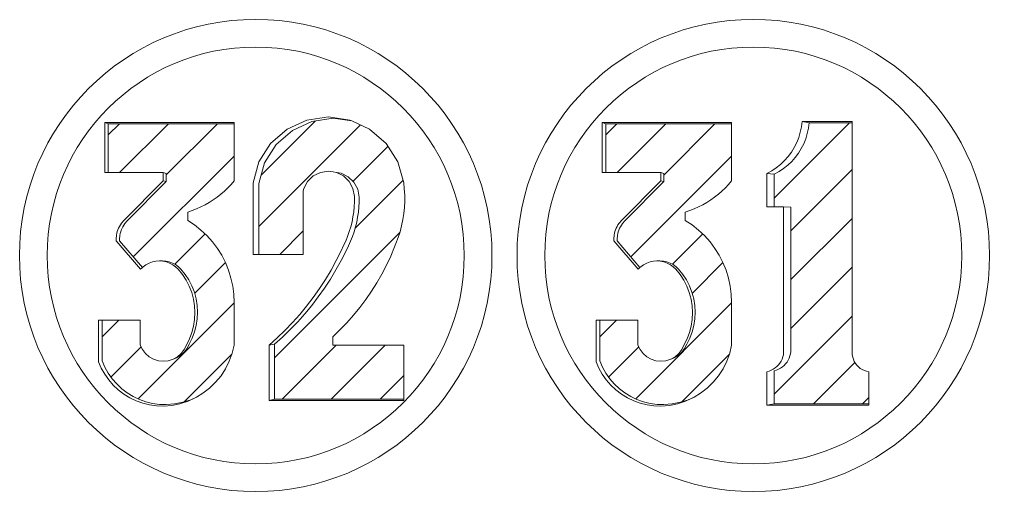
# Model space of a CAD drawing. Header units: inches. Extents: x 104 to 9740, y 936 to 6735.
# Drawn here: x 5718.72 to 5750.98, y 5726.45 to 5742.17 of the extents above; entities that cross this region are included whole.
import ezdxf

# ---------------------------------------------------------------- set-up
doc = ezdxf.new("R2010")
doc.units = ezdxf.units.IN
doc.header["$MEASUREMENT"] = 0

msp = doc.modelspace()

# ---------------------------------------------------------------- hatches: boundary and pattern name
at = {"lineweight": 20}
h = msp.add_hatch(dxfattribs=at)
h.set_pattern_fill('ANSI31', color=256, scale=9.218651)
h.set_pattern_definition([(45, (5186.4062, 6280.247), (-0.8148213, 0.8148213), [])])
h.paths.add_polyline_path([(5725.86, 5738.692), (5721.676, 5738.692), (5721.676, 5737.071), (5723.501, 5737.071), (5723.6, 5737.043), (5723.6, 5736.768), (5722.309, 5735.465), (5722.228, 5735.371), (5722.193, 5735.321), (5722.162, 5735.268), (5722.134, 5735.213), (5722.11, 5735.156), (5722.09, 5735.098), (5722.074, 5735.038), (5722.062, 5734.978), (5722.051, 5734.855), (5722.052, 5734.794), (5722.811, 5733.909), (5722.836, 5733.933), (5722.931, 5734.002), (5723.034, 5734.057), (5723.144, 5734.097), (5723.259, 5734.121), (5723.376, 5734.129), (5723.476, 5734.13), (5723.592, 5734.122), (5723.706, 5734.098), (5723.815, 5734.058), (5723.917, 5734.004), (5724.011, 5733.935), (5724.095, 5733.855), (5724.236, 5733.681), (5724.358, 5733.494), (5724.46, 5733.295), (5724.541, 5733.086), (5724.599, 5732.87), (5724.635, 5732.649), (5724.647, 5732.426), (5724.637, 5732.203), (5724.603, 5731.982), (5724.546, 5731.765), (5724.467, 5731.556), (5724.366, 5731.356), (5724.295, 5731.208), (5724.195, 5731.078), (5724.071, 5730.97), (5723.927, 5730.89), (5723.831, 5730.858), (5723.673, 5730.808), (5723.508, 5730.791), (5723.343, 5730.808), (5723.185, 5730.858), (5723.04, 5730.939), (5722.914, 5731.047), (5722.813, 5731.179), (5722.741, 5731.328), (5722.741, 5732.161), (5721.473, 5732.161), (5721.473, 5730.806), (5721.564, 5730.595), (5721.676, 5730.394), (5721.807, 5730.206), (5721.958, 5730.033), (5722.125, 5729.875), (5722.307, 5729.736), (5722.503, 5729.616), (5722.711, 5729.517), (5722.927, 5729.44), (5723.15, 5729.386), (5723.378, 5729.354), (5723.607, 5729.347), (5723.884, 5729.37), (5724.156, 5729.424), (5724.42, 5729.509), (5724.615, 5729.597), (5724.824, 5729.723), (5725.047, 5729.894), (5725.248, 5730.088), (5725.426, 5730.305), (5725.578, 5730.54), (5725.702, 5730.792), (5725.796, 5731.056), (5725.86, 5731.328), (5725.86, 5732.747), (5725.849, 5733.019), (5725.814, 5733.29), (5725.755, 5733.557), (5725.675, 5733.818), (5725.572, 5734.071), (5725.448, 5734.315), (5725.304, 5734.546), (5725.14, 5734.765), (5724.959, 5734.969), (5724.76, 5735.157), (5724.546, 5735.327), (5724.319, 5735.478), (5724.319, 5735.755), (5724.468, 5735.805), (5724.614, 5735.862), (5724.758, 5735.926), (5724.898, 5735.997), (5725.035, 5736.075), (5725.167, 5736.159), (5725.295, 5736.25), (5725.419, 5736.348), (5725.537, 5736.451), (5725.65, 5736.56), (5725.758, 5736.674), (5725.86, 5736.794)])
h = msp.add_hatch(dxfattribs=at)
h.set_pattern_fill('ANSI31', color=256, scale=9.218651)
h.set_pattern_definition([(45, (5072.5563, 6306.6394), (-0.8148213, 0.8148213), [])])
h.paths.add_polyline_path([(5731.5, 5731.326), (5729.141, 5731.326), (5729.141, 5731.603), (5729.381, 5731.833), (5729.613, 5732.073), (5729.834, 5732.322), (5730.044, 5732.579), (5730.244, 5732.845), (5730.433, 5733.12), (5730.61, 5733.401), (5730.776, 5733.69), (5730.929, 5733.985), (5731.071, 5734.287), (5731.199, 5734.593), (5731.243, 5734.713), (5731.316, 5734.905), (5731.378, 5735.101), (5731.431, 5735.3), (5731.472, 5735.502), (5731.504, 5735.705), (5731.524, 5735.909), (5731.534, 5736.115), (5731.534, 5736.321), (5731.522, 5736.526), (5731.5, 5736.73), (5731.302, 5737.426), (5730.914, 5738.038), (5730.369, 5738.514), (5729.778, 5738.786), (5729.159, 5738.876), (5728.45, 5738.773), (5727.799, 5738.474), (5727.259, 5738.002), (5726.875, 5737.396), (5726.679, 5736.707), (5726.685, 5735.99), (5726.685, 5734.341), (5728.162, 5734.341), (5728.162, 5736.509), (5728.301, 5736.77), (5728.492, 5736.956), (5728.731, 5737.076), (5728.995, 5737.117), (5729.159, 5737.09), (5729.259, 5737.076), (5729.263, 5737.074), (5729.421, 5737.049), (5729.657, 5736.931), (5729.846, 5736.746), (5729.971, 5736.513), (5730.018, 5736.253), (5730.018, 5736.085), (5730.01, 5735.918), (5729.994, 5735.751), (5729.97, 5735.586), (5729.938, 5735.421), (5729.898, 5735.259), (5729.851, 5735.098), (5729.795, 5734.941), (5729.732, 5734.785), (5729.662, 5734.634), (5729.583, 5734.46), (5729.422, 5734.14), (5729.249, 5733.827), (5729.065, 5733.52), (5728.869, 5733.22), (5728.662, 5732.928), (5728.444, 5732.644), (5728.216, 5732.368), (5727.978, 5732.101), (5727.73, 5731.842), (5727.472, 5731.594), (5727.205, 5731.355), (5727.205, 5729.53), (5731.5, 5729.53)])
h = msp.add_hatch(dxfattribs=at)
h.set_pattern_fill('ANSI31', color=256, scale=9.218651)
h.set_pattern_definition([(45, (5202.9535, 6280.247), (-0.8148213, 0.8148213), [])])
h.paths.add_polyline_path([(5742.407, 5738.692), (5738.223, 5738.692), (5738.223, 5737.071), (5740.048, 5737.071), (5740.147, 5737.043), (5740.147, 5736.768), (5738.856, 5735.465), (5738.776, 5735.371), (5738.74, 5735.321), (5738.709, 5735.268), (5738.681, 5735.213), (5738.657, 5735.156), (5738.637, 5735.098), (5738.621, 5735.038), (5738.609, 5734.978), (5738.599, 5734.855), (5738.6, 5734.794), (5739.358, 5733.909), (5739.383, 5733.933), (5739.478, 5734.002), (5739.581, 5734.057), (5739.692, 5734.097), (5739.806, 5734.121), (5739.923, 5734.129), (5740.023, 5734.13), (5740.139, 5734.122), (5740.253, 5734.098), (5740.362, 5734.058), (5740.464, 5734.004), (5740.558, 5733.935), (5740.642, 5733.855), (5740.783, 5733.681), (5740.905, 5733.494), (5741.007, 5733.295), (5741.088, 5733.086), (5741.146, 5732.87), (5741.182, 5732.649), (5741.195, 5732.426), (5741.184, 5732.203), (5741.15, 5731.982), (5741.093, 5731.765), (5741.014, 5731.556), (5740.914, 5731.356), (5740.842, 5731.208), (5740.742, 5731.078), (5740.618, 5730.97), (5740.475, 5730.89), (5740.379, 5730.858), (5740.22, 5730.808), (5740.055, 5730.791), (5739.89, 5730.808), (5739.732, 5730.858), (5739.587, 5730.939), (5739.462, 5731.047), (5739.361, 5731.179), (5739.289, 5731.328), (5739.289, 5732.161), (5738.021, 5732.161), (5738.021, 5730.806), (5738.111, 5730.595), (5738.223, 5730.394), (5738.354, 5730.206), (5738.505, 5730.033), (5738.672, 5729.875), (5738.855, 5729.736), (5739.051, 5729.616), (5739.258, 5729.517), (5739.474, 5729.44), (5739.697, 5729.386), (5739.925, 5729.354), (5740.154, 5729.347), (5740.431, 5729.37), (5740.703, 5729.424), (5740.967, 5729.509), (5741.162, 5729.597), (5741.372, 5729.723), (5741.594, 5729.894), (5741.795, 5730.088), (5741.973, 5730.305), (5742.125, 5730.54), (5742.249, 5730.792), (5742.344, 5731.056), (5742.407, 5731.328), (5742.407, 5732.747), (5742.396, 5733.019), (5742.361, 5733.29), (5742.303, 5733.557), (5742.222, 5733.818), (5742.119, 5734.071), (5741.995, 5734.315), (5741.851, 5734.546), (5741.688, 5734.765), (5741.506, 5734.969), (5741.307, 5735.157), (5741.094, 5735.327), (5740.866, 5735.478), (5740.866, 5735.755), (5741.015, 5735.805), (5741.162, 5735.862), (5741.305, 5735.926), (5741.445, 5735.997), (5741.582, 5736.075), (5741.714, 5736.159), (5741.842, 5736.25), (5741.966, 5736.348), (5742.084, 5736.451), (5742.198, 5736.56), (5742.305, 5736.674), (5742.407, 5736.794)])
h = msp.add_hatch(dxfattribs=at)
h.set_pattern_fill('ANSI31', color=256, scale=9.218651)
h.set_pattern_definition([(45, (5213.9983, 6280.3234), (-0.8148213, 0.8148213), [])])
h.paths.add_polyline_path([(5746.821, 5730.479), (5746.751, 5730.512), (5746.686, 5730.553), (5746.626, 5730.601), (5746.572, 5730.656), (5746.525, 5730.718), (5746.486, 5730.784), (5746.455, 5730.855), (5746.432, 5730.928), (5746.419, 5731.004), (5746.414, 5731.081), (5746.414, 5738.721), (5744.98, 5738.721), (5744.959, 5738.543), (5744.923, 5738.367), (5744.871, 5738.195), (5744.805, 5738.028), (5744.724, 5737.867), (5744.63, 5737.714), (5744.522, 5737.57), (5744.403, 5737.435), (5744.272, 5737.312), (5744.132, 5737.2), (5743.982, 5737.101), (5743.824, 5737.015), (5743.824, 5735.932), (5744.136, 5735.932), (5744.373, 5735.915), (5744.373, 5731.111), (5744.363, 5731.037), (5744.346, 5730.964), (5744.32, 5730.894), (5744.288, 5730.826), (5744.248, 5730.763), (5744.203, 5730.703), (5744.151, 5730.649), (5744.093, 5730.601), (5744.031, 5730.559), (5743.965, 5730.524), (5743.896, 5730.496), (5743.824, 5730.475), (5743.824, 5729.376), (5746.969, 5729.376), (5746.969, 5730.439), (5746.894, 5730.454)])

# ---------------------------------------------------------------- linework, layer by layer
for p, q in [((5721.558, 5738.737), (5721.558, 5737.071)), ((5721.676, 5738.692), (5721.676, 5737.071)), ((5738.105, 5738.737), (5738.105, 5737.071)), ((5738.223, 5738.692), (5738.223, 5737.071)), ((5721.558, 5737.071), (5721.676, 5737.071)), ((5721.676, 5737.071), (5723.501, 5737.071)), ((5723.501, 5737.071), (5723.6, 5737.043)), ((5723.6, 5737.043), (5723.6, 5736.768)), ((5738.105, 5737.071), (5738.223, 5737.071)), ((5738.223, 5737.071), (5740.048, 5737.071)), ((5740.048, 5737.071), (5740.147, 5737.043)), ((5740.147, 5737.043), (5740.147, 5736.768)), ((5743.824, 5737.015), (5743.824, 5735.932)), ((5723.831, 5730.858), (5723.673, 5730.808)), ((5740.379, 5730.858), (5740.22, 5730.808)), ((5743.824, 5729.376), (5746.969, 5729.376))]:
    msp.add_line(p, q, dxfattribs=at)
for points in [[(5721.676, 5738.692), (5725.86, 5738.692), (5725.86, 5738.737), (5721.558, 5738.737)], [(5738.223, 5738.692), (5742.407, 5738.692), (5742.407, 5738.737), (5738.105, 5738.737)], [(5723.592, 5734.122), (5723.476, 5734.13), (5723.376, 5734.129), (5723.493, 5734.121), (5723.608, 5734.097), (5723.718, 5734.057), (5723.821, 5734.002), (5723.916, 5733.933), (5724, 5733.852), (5724.143, 5733.677), (5724.266, 5733.487), (5724.369, 5733.286), (5724.451, 5733.076), (5724.51, 5732.858), (5724.546, 5732.635), (5724.559, 5732.409), (5724.548, 5732.183), (5724.514, 5731.96), (5724.456, 5731.742), (5724.376, 5731.53), (5724.275, 5731.328), (5724.203, 5731.179), (5724.102, 5731.047), (5723.976, 5730.939), (5723.831, 5730.858), (5723.927, 5730.89), (5724.071, 5730.97), (5724.195, 5731.078), (5724.295, 5731.208), (5724.366, 5731.356), (5724.467, 5731.556), (5724.546, 5731.765), (5724.603, 5731.982), (5724.637, 5732.203), (5724.647, 5732.426), (5724.635, 5732.649), (5724.599, 5732.87), (5724.541, 5733.086), (5724.46, 5733.295), (5724.358, 5733.494), (5724.236, 5733.681), (5724.095, 5733.855), (5724.011, 5733.935), (5723.917, 5734.004), (5723.815, 5734.058), (5723.706, 5734.098)], [(5740.139, 5734.122), (5740.023, 5734.13), (5739.923, 5734.129), (5740.04, 5734.121), (5740.155, 5734.097), (5740.265, 5734.057), (5740.368, 5734.002), (5740.463, 5733.933), (5740.548, 5733.852), (5740.69, 5733.677), (5740.814, 5733.487), (5740.917, 5733.286), (5740.998, 5733.076), (5741.057, 5732.858), (5741.093, 5732.635), (5741.106, 5732.409), (5741.095, 5732.183), (5741.061, 5731.96), (5741.003, 5731.742), (5740.924, 5731.53), (5740.822, 5731.328), (5740.75, 5731.179), (5740.649, 5731.047), (5740.524, 5730.939), (5740.379, 5730.858), (5740.475, 5730.89), (5740.618, 5730.97), (5740.742, 5731.078), (5740.842, 5731.208), (5740.914, 5731.356), (5741.014, 5731.556), (5741.093, 5731.765), (5741.15, 5731.982), (5741.184, 5732.203), (5741.195, 5732.426), (5741.182, 5732.649), (5741.146, 5732.87), (5741.088, 5733.086), (5741.007, 5733.295), (5740.905, 5733.494), (5740.783, 5733.681), (5740.642, 5733.855), (5740.558, 5733.935), (5740.464, 5734.004), (5740.362, 5734.058), (5740.253, 5734.098)]]:
    msp.add_lwpolyline(points, close=True, dxfattribs=at)
for points in [[(5725.047, 5729.894), (5725.248, 5730.088), (5725.426, 5730.305), (5725.578, 5730.54), (5725.702, 5730.792), (5725.796, 5731.056), (5725.86, 5731.328), (5725.86, 5732.747), (5725.849, 5733.019), (5725.814, 5733.29), (5725.755, 5733.557), (5725.675, 5733.818), (5725.572, 5734.071), (5725.448, 5734.315), (5725.304, 5734.546), (5725.14, 5734.765), (5724.959, 5734.969), (5724.76, 5735.157), (5724.546, 5735.327), (5724.319, 5735.478), (5724.319, 5735.755), (5724.468, 5735.805), (5724.614, 5735.862), (5724.758, 5735.926), (5724.898, 5735.997), (5725.035, 5736.075), (5725.167, 5736.159), (5725.295, 5736.25), (5725.419, 5736.348), (5725.537, 5736.451), (5725.65, 5736.56), (5725.758, 5736.674), (5725.86, 5736.794), (5725.86, 5738.692)], [(5726.497, 5734.341), (5726.497, 5736.007), (5726.49, 5736.73), (5726.688, 5737.426), (5727.076, 5738.038), (5727.621, 5738.514), (5728.279, 5738.817), (5728.995, 5738.92), (5729.711, 5738.817), (5729.778, 5738.786), (5730.369, 5738.514), (5730.914, 5738.038), (5731.302, 5737.426), (5731.5, 5736.73), (5731.522, 5736.526), (5731.534, 5736.321), (5731.534, 5736.115), (5731.524, 5735.909), (5731.504, 5735.705), (5731.472, 5735.502), (5731.431, 5735.3), (5731.378, 5735.101), (5731.316, 5734.905), (5731.243, 5734.713), (5731.199, 5734.593), (5731.071, 5734.287), (5730.929, 5733.985), (5730.776, 5733.69), (5730.61, 5733.401), (5730.433, 5733.12), (5730.244, 5732.845), (5730.044, 5732.579), (5729.834, 5732.322), (5729.613, 5732.073), (5729.381, 5731.833), (5729.141, 5731.603), (5729.141, 5731.326), (5731.5, 5731.326), (5731.5, 5729.53), (5731.5, 5729.483), (5727.022, 5729.483)], [(5726.685, 5734.341), (5726.685, 5735.99), (5726.679, 5736.707), (5726.875, 5737.396), (5727.259, 5738.002), (5727.799, 5738.474), (5728.45, 5738.773), (5729.159, 5738.876), (5729.778, 5738.786)], [(5741.594, 5729.894), (5741.795, 5730.088), (5741.973, 5730.305), (5742.125, 5730.54), (5742.249, 5730.792), (5742.344, 5731.056), (5742.407, 5731.328), (5742.407, 5732.747), (5742.396, 5733.019), (5742.361, 5733.29), (5742.303, 5733.557), (5742.222, 5733.818), (5742.119, 5734.071), (5741.995, 5734.315), (5741.851, 5734.546), (5741.688, 5734.765), (5741.506, 5734.969), (5741.307, 5735.157), (5741.094, 5735.327), (5740.866, 5735.478), (5740.866, 5735.755), (5741.015, 5735.805), (5741.162, 5735.862), (5741.305, 5735.926), (5741.445, 5735.997), (5741.582, 5736.075), (5741.714, 5736.159), (5741.842, 5736.25), (5741.966, 5736.348), (5742.084, 5736.451), (5742.198, 5736.56), (5742.305, 5736.674), (5742.407, 5736.794), (5742.407, 5738.692)], [(5743.581, 5729.328), (5746.969, 5729.328), (5746.969, 5729.376), (5746.969, 5730.439), (5746.894, 5730.454), (5746.821, 5730.479), (5746.751, 5730.512), (5746.686, 5730.553), (5746.626, 5730.601), (5746.572, 5730.656), (5746.525, 5730.718), (5746.486, 5730.784), (5746.455, 5730.855), (5746.432, 5730.928), (5746.419, 5731.004), (5746.414, 5731.081), (5746.414, 5738.721), (5746.414, 5738.766), (5744.749, 5738.766), (5744.727, 5738.586), (5744.69, 5738.408), (5744.638, 5738.234), (5744.571, 5738.065), (5744.49, 5737.903), (5744.394, 5737.749), (5744.286, 5737.603), (5744.166, 5737.467), (5744.034, 5737.342), (5743.892, 5737.229), (5743.74, 5737.129), (5743.581, 5737.043), (5743.581, 5735.932), (5743.824, 5735.932), (5744.136, 5735.932), (5744.136, 5731.081), (5744.126, 5731.006), (5744.108, 5730.933), (5744.082, 5730.861), (5744.049, 5730.793), (5744.01, 5730.729), (5743.963, 5730.669), (5743.911, 5730.615), (5743.853, 5730.566), (5743.79, 5730.523), (5743.724, 5730.488), (5743.653, 5730.459), (5743.581, 5730.439), (5743.581, 5729.328), (5743.824, 5729.376), (5743.824, 5730.475), (5743.896, 5730.496), (5743.965, 5730.524), (5744.031, 5730.559), (5744.093, 5730.601), (5744.151, 5730.649), (5744.203, 5730.703), (5744.248, 5730.763), (5744.288, 5730.826), (5744.32, 5730.894), (5744.346, 5730.964), (5744.363, 5731.037), (5744.373, 5731.111), (5744.373, 5735.915), (5744.136, 5735.932)], [(5743.581, 5737.043), (5743.824, 5737.015), (5743.982, 5737.101), (5744.132, 5737.2), (5744.272, 5737.312), (5744.403, 5737.435), (5744.522, 5737.57), (5744.63, 5737.714), (5744.724, 5737.867), (5744.805, 5738.028), (5744.871, 5738.195), (5744.923, 5738.367), (5744.959, 5738.543), (5744.98, 5738.721)], [(5744.749, 5738.766), (5744.98, 5738.721), (5746.414, 5738.721)], [(5723.501, 5737.071), (5723.501, 5736.794), (5723.6, 5736.768), (5722.309, 5735.465), (5722.228, 5735.371), (5722.193, 5735.321), (5722.162, 5735.268), (5722.134, 5735.213), (5722.11, 5735.156), (5722.09, 5735.098), (5722.074, 5735.038), (5722.062, 5734.978), (5722.051, 5734.855), (5722.052, 5734.794), (5722.811, 5733.909)], [(5726.497, 5734.341), (5726.685, 5734.341), (5728.162, 5734.341), (5728.162, 5736.461), (5728.176, 5736.534), (5728.301, 5736.77), (5728.492, 5736.956), (5728.731, 5737.076), (5728.995, 5737.117), (5729.159, 5737.09), (5729.259, 5737.076), (5729.263, 5737.074)], [(5729.689, 5736.77), (5729.498, 5736.956), (5729.263, 5737.074), (5729.421, 5737.049), (5729.657, 5736.931), (5729.846, 5736.746), (5729.971, 5736.513), (5730.018, 5736.253), (5730.018, 5736.085), (5730.01, 5735.918), (5729.994, 5735.751), (5729.97, 5735.586), (5729.938, 5735.421), (5729.898, 5735.259), (5729.851, 5735.098), (5729.795, 5734.941), (5729.732, 5734.785), (5729.662, 5734.634), (5729.583, 5734.46), (5729.422, 5734.14), (5729.249, 5733.827), (5729.065, 5733.52), (5728.869, 5733.22), (5728.662, 5732.928), (5728.444, 5732.644), (5728.216, 5732.368), (5727.978, 5732.101), (5727.73, 5731.842), (5727.472, 5731.594), (5727.205, 5731.355)], [(5740.048, 5737.071), (5740.048, 5736.794), (5740.147, 5736.768), (5738.856, 5735.465), (5738.776, 5735.371), (5738.74, 5735.321), (5738.709, 5735.268), (5738.681, 5735.213), (5738.657, 5735.156), (5738.637, 5735.098), (5738.621, 5735.038), (5738.609, 5734.978), (5738.599, 5734.855), (5738.6, 5734.794), (5739.358, 5733.909)], [(5723.501, 5736.794), (5722.197, 5735.478), (5722.116, 5735.383), (5722.08, 5735.332), (5722.048, 5735.279), (5722.02, 5735.223), (5721.996, 5735.166), (5721.976, 5735.107), (5721.96, 5735.047), (5721.948, 5734.986), (5721.937, 5734.862), (5721.938, 5734.8), (5722.751, 5733.852), (5722.811, 5733.909), (5722.836, 5733.933), (5722.931, 5734.002), (5723.034, 5734.057), (5723.144, 5734.097), (5723.259, 5734.121), (5723.376, 5734.129)], [(5729.689, 5736.77), (5729.814, 5736.534), (5729.862, 5736.271), (5729.862, 5736.102), (5729.854, 5735.933), (5729.838, 5735.765), (5729.814, 5735.598), (5729.782, 5735.432), (5729.741, 5735.268), (5729.693, 5735.106), (5729.637, 5734.946), (5729.573, 5734.79), (5729.502, 5734.636), (5729.423, 5734.461), (5729.26, 5734.138), (5729.086, 5733.821), (5728.9, 5733.512), (5728.702, 5733.209), (5728.493, 5732.914), (5728.273, 5732.627), (5728.043, 5732.348), (5727.802, 5732.078), (5727.551, 5731.818), (5727.291, 5731.567), (5727.022, 5731.326), (5727.022, 5729.483), (5727.205, 5729.53), (5731.5, 5729.53)], [(5740.048, 5736.794), (5738.744, 5735.478), (5738.663, 5735.383), (5738.627, 5735.332), (5738.596, 5735.279), (5738.567, 5735.223), (5738.543, 5735.166), (5738.523, 5735.107), (5738.507, 5735.047), (5738.495, 5734.986), (5738.484, 5734.862), (5738.485, 5734.8), (5739.299, 5733.852), (5739.358, 5733.909), (5739.383, 5733.933), (5739.478, 5734.002), (5739.581, 5734.057), (5739.692, 5734.097), (5739.806, 5734.121), (5739.923, 5734.129)], [(5723.673, 5730.808), (5723.508, 5730.791), (5723.343, 5730.808), (5723.185, 5730.858), (5723.04, 5730.939), (5722.914, 5731.047), (5722.813, 5731.179), (5722.741, 5731.328), (5722.741, 5732.161), (5721.473, 5732.161), (5721.353, 5732.161), (5721.353, 5730.773), (5721.445, 5730.56), (5721.558, 5730.357), (5721.69, 5730.167), (5721.842, 5729.992), (5722.011, 5729.833), (5722.196, 5729.693), (5722.394, 5729.572), (5722.603, 5729.472), (5722.821, 5729.394), (5723.047, 5729.339), (5723.276, 5729.307), (5723.508, 5729.299), (5723.787, 5729.322), (5724.062, 5729.377), (5724.329, 5729.463), (5724.584, 5729.579), (5724.615, 5729.597), (5724.824, 5729.723), (5725.047, 5729.894)], [(5721.473, 5732.161), (5721.473, 5730.806), (5721.564, 5730.595), (5721.676, 5730.394), (5721.807, 5730.206), (5721.958, 5730.033), (5722.125, 5729.875), (5722.307, 5729.736), (5722.503, 5729.616), (5722.711, 5729.517), (5722.927, 5729.44), (5723.15, 5729.386), (5723.378, 5729.354), (5723.607, 5729.347), (5723.884, 5729.37), (5724.156, 5729.424), (5724.42, 5729.509), (5724.615, 5729.597)], [(5740.22, 5730.808), (5740.055, 5730.791), (5739.89, 5730.808), (5739.732, 5730.858), (5739.587, 5730.939), (5739.462, 5731.047), (5739.361, 5731.179), (5739.289, 5731.328), (5739.289, 5732.161), (5738.021, 5732.161), (5737.901, 5732.161), (5737.901, 5730.773), (5737.992, 5730.56), (5738.105, 5730.357), (5738.238, 5730.167), (5738.39, 5729.992), (5738.559, 5729.833), (5738.743, 5729.693), (5738.941, 5729.572), (5739.15, 5729.472), (5739.369, 5729.394), (5739.594, 5729.339), (5739.824, 5729.307), (5740.055, 5729.299), (5740.335, 5729.322), (5740.609, 5729.377), (5740.876, 5729.463), (5741.131, 5729.579), (5741.162, 5729.597), (5741.372, 5729.723), (5741.594, 5729.894)], [(5738.021, 5732.161), (5738.021, 5730.806), (5738.111, 5730.595), (5738.223, 5730.394), (5738.354, 5730.206), (5738.505, 5730.033), (5738.672, 5729.875), (5738.855, 5729.736), (5739.051, 5729.616), (5739.258, 5729.517), (5739.474, 5729.44), (5739.697, 5729.386), (5739.925, 5729.354), (5740.154, 5729.347), (5740.431, 5729.37), (5740.703, 5729.424), (5740.967, 5729.509), (5741.162, 5729.597)], [(5727.022, 5731.326), (5727.205, 5731.355), (5727.205, 5729.53)]]:
    msp.add_lwpolyline(points, dxfattribs=at)
for centre, radius in [((5726.579, 5734.309), 7.858), ((5743.127, 5734.309), 7.858), ((5726.579, 5734.309), 6.936), ((5743.127, 5734.309), 6.936)]:
    msp.add_circle(centre, radius, dxfattribs=at)

doc.saveas('drawing.dxf')
